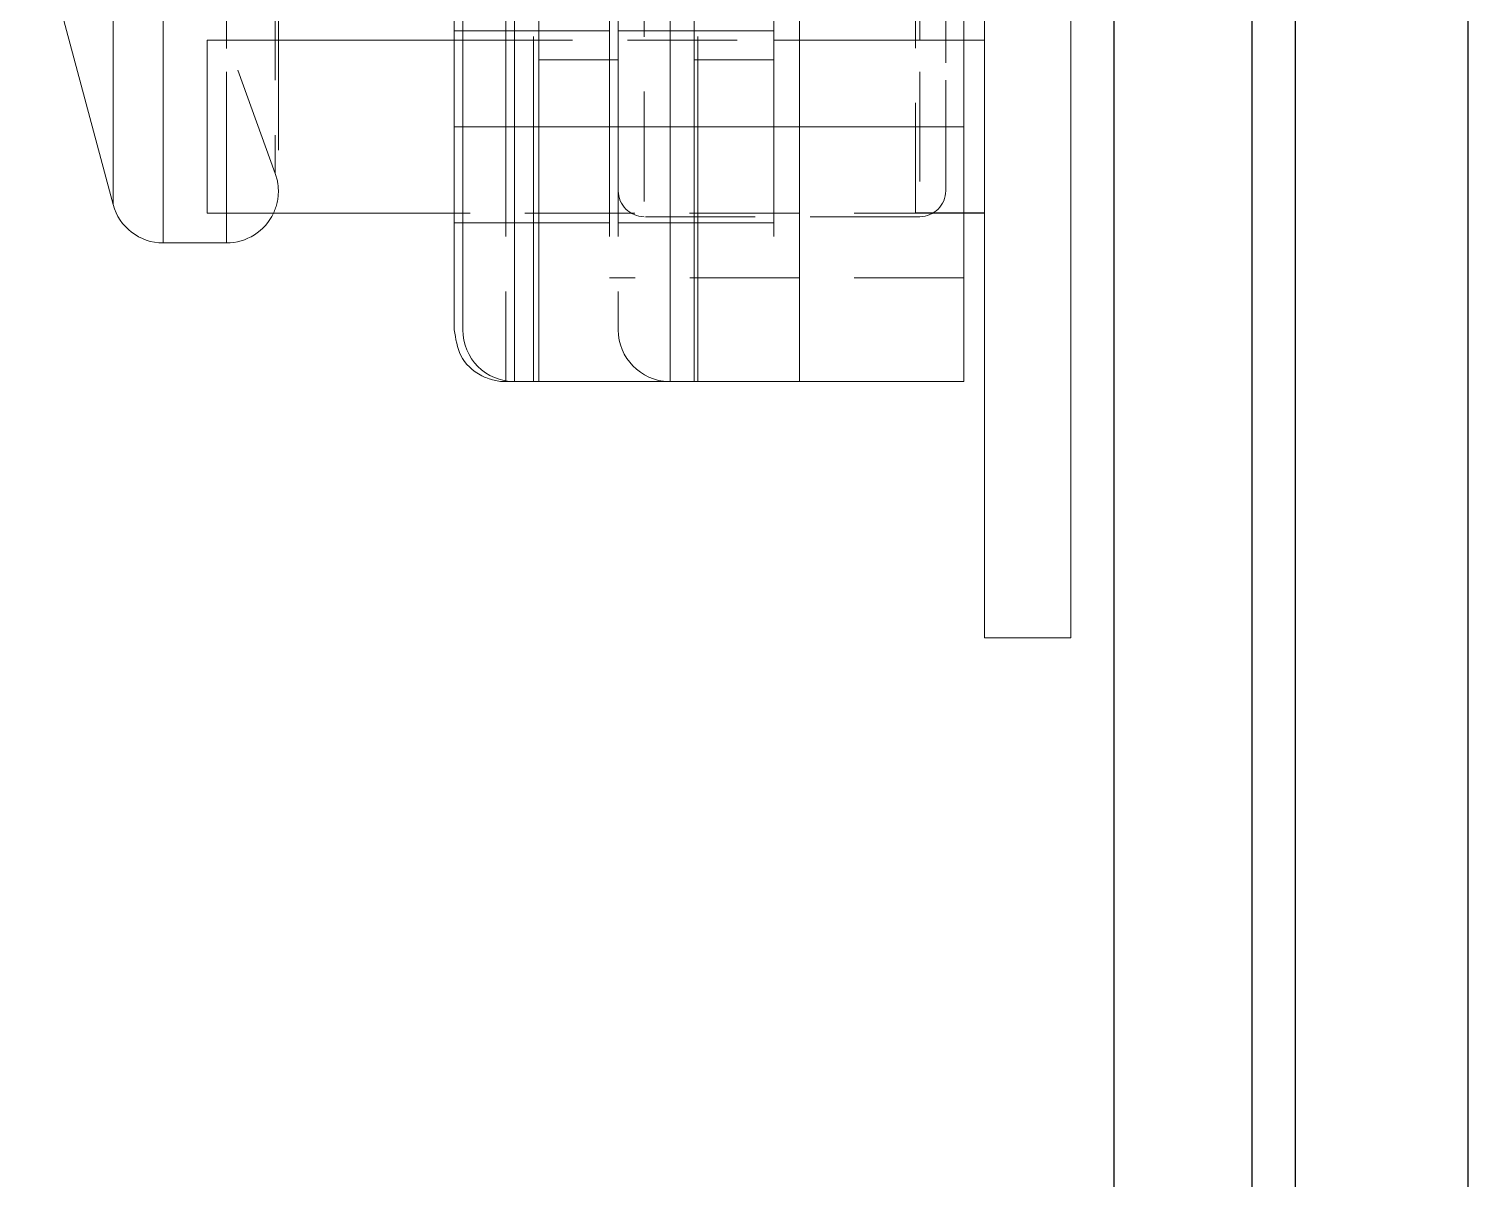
# Model space of a CAD drawing. Header units: millimetres. Extents: x 8981 to 59433, y 5244 to 14154.
# Drawn here: x 10549.2 to 10632.6, y 8622.9 to 8689.5 of the extents above; entities that cross this region are included whole.
import ezdxf

# ---------------------------------------------------------------- set-up
doc = ezdxf.new("R2010")
doc.units = ezdxf.units.MM
doc.linetypes.add('HIDDEN', pattern=[9.525, 6.35, -3.175])
doc.layers.add('1实线层', color=7, linetype='Continuous', lineweight=30)

# ---------------------------------------------------------------- blocks, each defined once
blk = doc.blocks.new('G$C0B133EC3')
at = {"color": 8, "linetype": 'Continuous', "lineweight": 15}
for p, q in [((-52.544, -48), (-52.544, 48)), ((-55.442, -45.776), (-55.442, 45.776)), ((-48.874, -36.274), (-48.874, 36.274)), ((-23.199, -41.276), (-23.199, -24.56)), ((-8.743, -36.274), (-8.743, -24.562)), ((-32.199, -56.025), (-32.199, -41.275)), ((-23.199, -56.026), (-23.199, -41.276)), ((-48.874, -48), (-48.874, -46.274))]:
    blk.add_line(p, q, dxfattribs=at)
at = {"color": 7, "linetype": 'HIDDEN', "lineweight": 0}
for p, q in [((-24.699, 46.48), (-24.699, -46.47)), ((-9, -46.25), (-9, 46.25)), ((-7.244, -44.928), (-7.244, 44.928)), ((-7.243, 44.98), (-7.243, -44.98)), ((-46.055, 43.964), (-46.055, -43.964)), ((-32.699, 41.275), (-32.699, -41.275)), ((-23.199, 41.275), (-23.199, -41.275)), ((-15.699, -41.275), (-15.699, 24.56)), ((-55.442, 0), (-55.442, -45.776)), ((-52.544, 0), (-52.544, -48)), ((-48.874, 0), (-48.874, -48)), ((-8.743, 0), (-8.743, -46.47)), ((-32.199, -18.78), (-32.199, -41.275)), ((-23.199, -18.781), (-23.199, -41.276)), ((-6.199, -41.275), (-6.199, -24.562)), ((-31.099, -26.525), (-31.099, -41.275)), ((-30.799, -37.402), (-30.799, -26.025)), ((-26.699, -37.402), (-26.699, -26.525)), ((-21.799, -37.403), (-21.799, -26.026)), ((-21.599, -26.525), (-21.599, -37.403)), ((-46.055, -43.974), (-50.176, -32.652)), ((-35.699, -35.72), (-35.199, -35.72)), ((-35.199, -35.72), (-30.799, -35.72)), ((-31.099, -35.72), (-26.699, -35.72)), ((-26.199, -35.72), (-21.599, -35.72)), ((-26.199, -35.721), (-21.799, -35.721)), ((-21.599, -35.72), (-17.199, -35.72)), ((-48.874, -46.274), (-48.874, -36.274)), ((-45.874, -36.274), (-45.874, -45)), ((-35.699, -41.275), (-35.699, -36.274)), ((-35.199, -36.274), (-17.199, -36.274)), ((-31.099, -41.275), (-35.699, -41.275)), ((-35.699, -46.274), (-35.699, -41.275)), ((-35.699, -41.275), (-32.699, -41.275)), ((-35.199, -41.275), (-32.199, -41.275)), ((-32.699, -41.275), (-32.699, -56.025)), ((-26.699, -41.275), (-32.699, -41.275)), ((-30.799, -41.275), (-32.199, -41.275)), ((-32.199, -41.275), (-32.199, -56.025)), ((-26.699, -41.275), (-26.699, -50.025)), ((-26.199, -41.275), (-26.199, -41.276)), ((-21.599, -41.275), (-26.199, -41.275)), ((-26.199, -41.275), (-23.199, -41.275)), ((-26.199, -41.276), (-23.199, -41.276)), ((-26.199, -41.276), (-26.199, -53.026)), ((-26.199, -41.276), (-23.199, -41.276)), ((-23.199, -41.275), (-23.199, -56.025)), ((-17.199, -41.275), (-23.199, -41.275)), ((-21.799, -41.276), (-23.199, -41.276)), ((-23.199, -41.276), (-23.199, -56.026)), ((-21.799, -41.276), (-21.799, -41.275)), ((-17.199, -41.275), (-17.199, -50.025)), ((-6.199, -46.274), (-35.199, -46.274)), ((-8.743, -46.48), (-24.699, -46.48)), ((-5, -46.25), (-9, -46.25)), ((-35.199, -46.83), (-35.699, -46.83)), ((-30.799, -46.83), (-35.199, -46.83)), ((-26.699, -46.83), (-31.099, -46.83)), ((-21.599, -46.83), (-26.199, -46.83)), ((-21.799, -46.831), (-26.199, -46.831)), ((-17.199, -46.83), (-21.599, -46.83)), ((-15.699, -50.025), (-26.699, -50.025)), ((-6.199, -50.025), (-17.199, -50.025)), ((-21.799, -56.025), (-23.283, -56.025)), ((-23.199, -56.025), (-21.599, -56.025)), ((-15.699, -56.025), (-21.599, -56.025))]:
    blk.add_line(p, q, dxfattribs=at)
at = {"color": 7, "linetype": 'Continuous', "lineweight": 15}
for p, q in [((-35.199, 41.275), (-35.199, -41.275)), ((-32.199, -41.275), (-32.199, 41.275)), ((-45.874, 36.274), (-45.874, -36.274)), ((-26.199, -37.402), (-26.199, -24.56)), ((-17.199, -37.403), (-17.199, -24.562)), ((-35.699, -36.274), (-35.699, -26.525)), ((-55.442, -45.776), (-60.321, -27.567)), ((-50, -36.274), (-35.199, -36.274)), ((-50, -36.274), (-50, -41.274)), ((-17.199, -36.274), (-5, -36.274)), ((-30.799, -41.275), (-30.799, -37.402)), ((-26.199, -37.402), (-30.799, -37.402)), ((-26.699, -41.275), (-26.699, -37.402)), ((-26.199, -37.402), (-26.199, -41.275)), ((-21.799, -41.275), (-21.799, -37.403)), ((-17.199, -37.403), (-21.799, -37.403)), ((-21.599, -37.403), (-21.599, -56.025)), ((-17.199, -41.275), (-17.199, -37.403)), ((-50, -41.274), (-50, -46.274)), ((-35.199, -41.275), (-35.199, -53.025)), ((-35.199, -41.275), (-32.199, -41.275)), ((-30.799, -41.275), (-32.199, -41.275)), ((-31.099, -41.275), (-31.099, -56.025)), ((-30.799, -56.025), (-30.799, -41.275)), ((-15.699, -41.275), (-26.699, -41.275)), ((-21.799, -56.026), (-21.799, -41.276)), ((-6.199, -41.275), (-17.199, -41.275)), ((-15.699, -56.025), (-15.699, -41.275)), ((-6.199, -56.025), (-6.199, -41.275)), ((-35.199, -46.274), (-50, -46.274)), ((-35.699, -53.025), (-35.699, -46.274)), ((-5, -46.274), (-6.199, -46.274)), ((-48.874, -48), (-52.544, -48)), ((-32.699, -56.025), (-31.099, -56.025)), ((-30.799, -56.025), (-32.199, -56.025)), ((-23.283, -56.025), (-31.099, -56.025)), ((-23.199, -56.026), (-23.283, -56.025)), ((-21.799, -56.026), (-23.199, -56.026)), ((-15.699, -56.025), (-21.799, -56.025)), ((-6.199, -56.025), (-15.699, -56.025))]:
    blk.add_line(p, q, dxfattribs=at)
blk.add_lwpolyline([(-5, -70.847), (0, -70.847), (0, 70.847), (-5, 70.847)], close=True, dxfattribs=at)
at = {"color": 7, "linetype": 'HIDDEN', "lineweight": 0}
for centre, radius, start, end in [((-48.874, -45), 3, 0, 20), ((-24.699, -44.98), 1.5, 180, 270), ((-8.743, -44.98), 1.5, 270, 0), ((-8.743, -44.98), 1.5, 0, 2), ((-48.874, -45), 3, 334.87417, 0), ((-23.199, -53.026), 3, 180, 268.39486)]:
    blk.add_arc(centre, radius, start, end, dxfattribs=at)
at = {"color": 7, "linetype": 'Continuous', "lineweight": 15}
for centre, start, end in [((-52.544, -45), 195, 270), ((-48.874, -45), 270, 334.87417), ((-32.199, -53.025), 180, 270)]:
    blk.add_arc(centre, 3, start, end, dxfattribs=at)
blk.add_open_spline([(-32.699, -56.025), (-32.81, -56.021), (-33.064, -56.012), (-33.587, -55.912), (-34.493, -55.536), (-35.415, -54.688), (-35.61, -53.548), (-35.699, -53.025)], degree=3, knots=[0, 0, 0, 0, 0.043369, 0.099842, 0.248344, 0.654663, 1, 1, 1, 1], dxfattribs=at)

msp = doc.modelspace()

# ---------------------------------------------------------------- linework, layer by layer
at = {"layer": '1实线层', "ltscale": 150}
for p, q in [((10612.067, 8105.065), (10612.067, 8945.065)), ((10620.067, 8105.065), (10620.067, 8945.065)), ((10622.567, 8105.065), (10622.567, 8945.065)), ((10632.567, 8105.065), (10632.567, 8945.065))]:
    msp.add_line(p, q, dxfattribs=at)

# ---------------------------------------------------------------- block references
msp.add_blockref('G$C0B133EC3', (10609.567, 8725.065))

doc.saveas('drawing.dxf')
